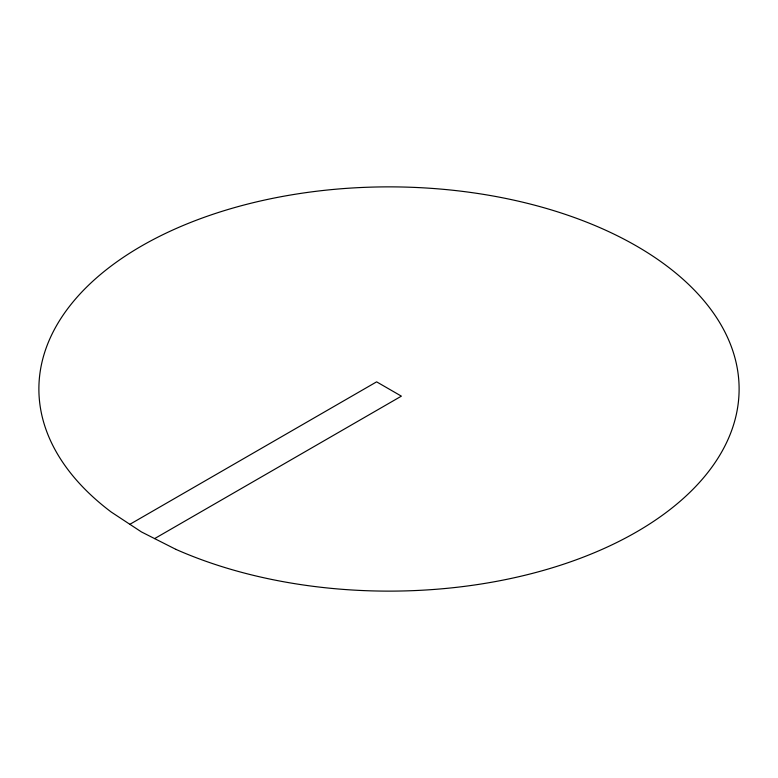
<?xml version="1.0" encoding="UTF-8"?>
<svg xmlns="http://www.w3.org/2000/svg" width="778" height="778" viewBox="0 0 778 778"><rect width="100%" height="100%" fill="white"/><g stroke="black" fill="none" stroke-linecap="round" stroke-linejoin="round"><path stroke-width="1.17" d="M129.877 524.314L376.62 381.852L401.38 396.148L154.627 538.6M175.877 549.356L141.44 531.928L111.244 512.05A350.1 202.124 0 0 1 313.223 191.66A350.1 202.124 0 0 1 730.805 432.753A350.1 202.124 0 0 1 175.877 549.356"/></g></svg>
